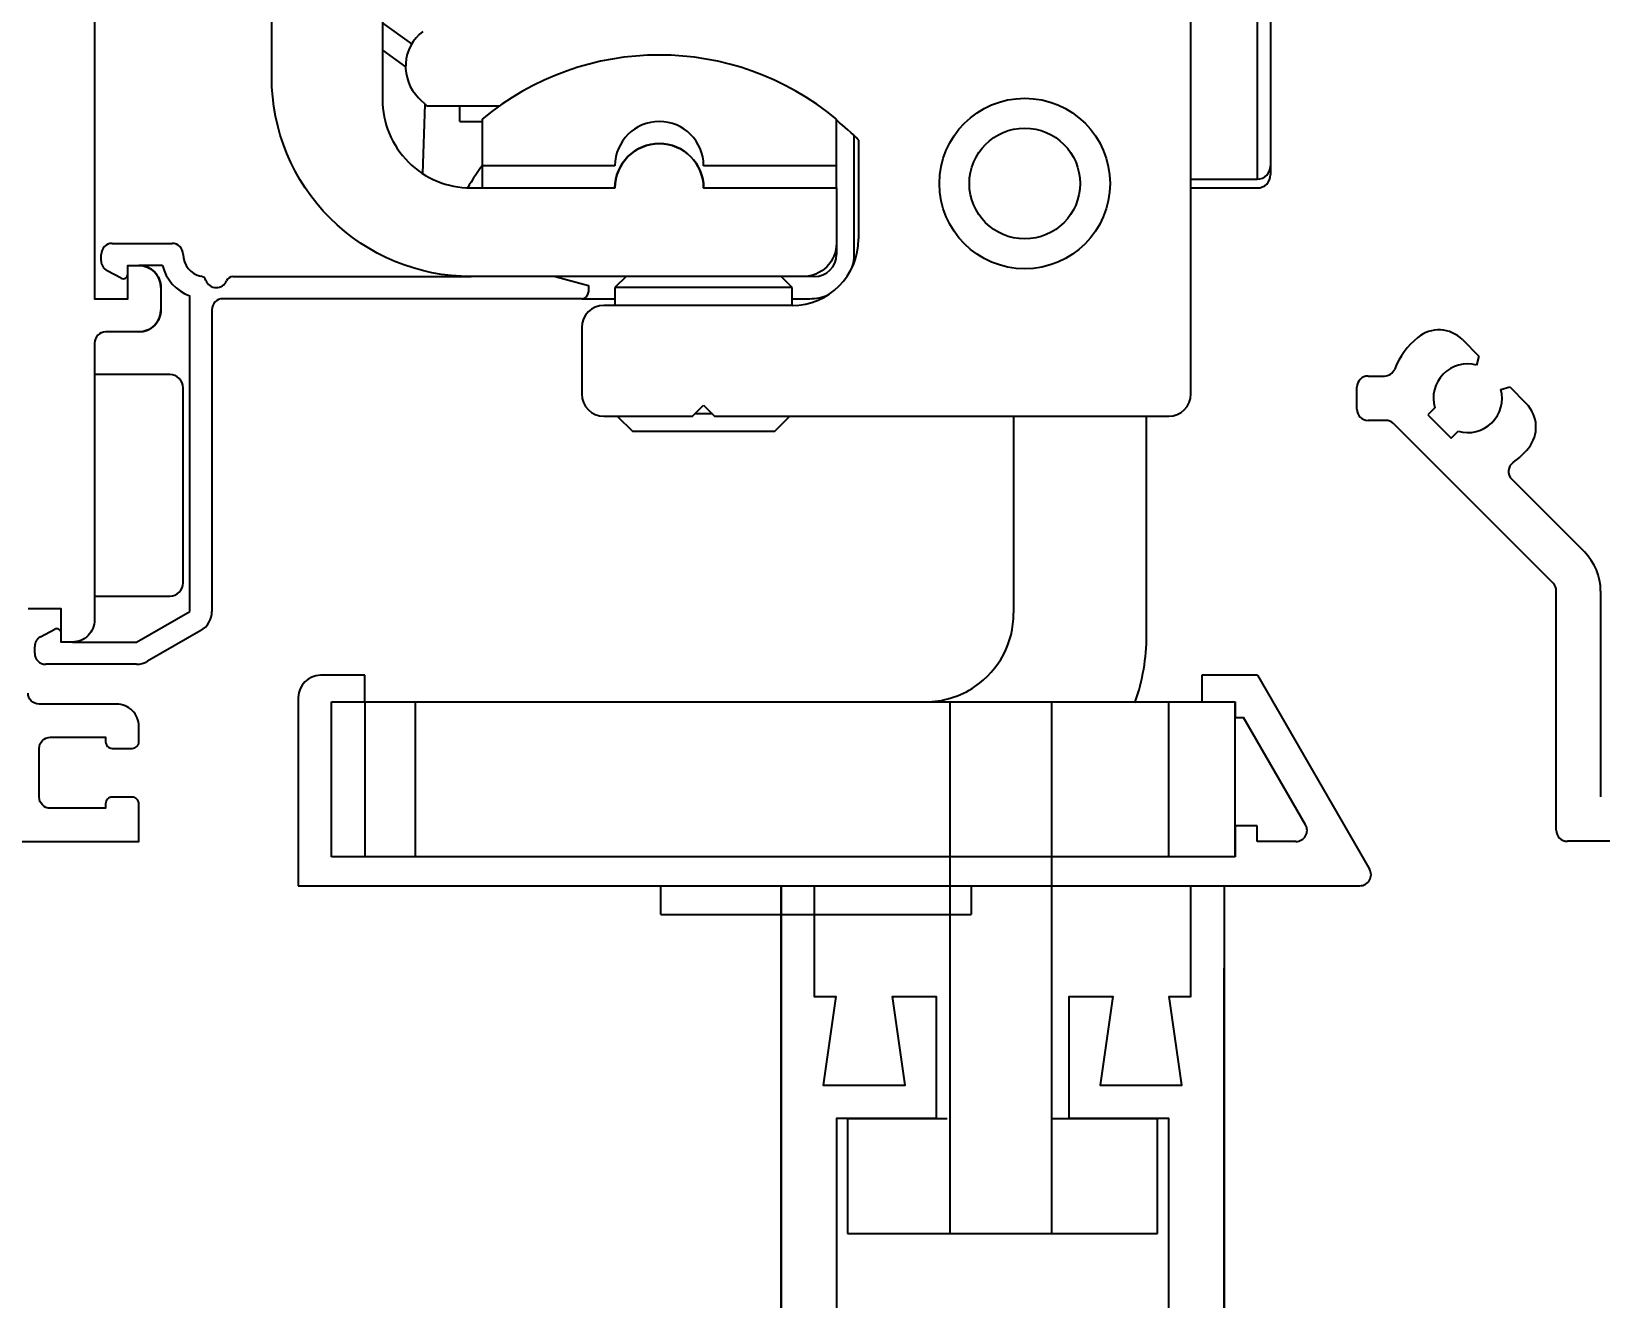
# Model space of a CAD drawing. Header units: centimetres. Extents: x 77182 to 116086, y 20619 to 33555.
# Drawn here: x 81729.68 to 81736.77, y 22335.85 to 22341.57 of the extents above; entities that cross this region are included whole.
import ezdxf

# ---------------------------------------------------------------- set-up
doc = ezdxf.new("R2010")
doc.units = ezdxf.units.CM
doc.header["$LTSCALE"] = 100
doc.layers.add('A-ANNO-DIMS', color=187, linetype='Continuous')
doc.layers.add('A-GLAZ-FRME', color=12, linetype='Continuous')
doc.styles.add('Fields_100', font='act_simplex.shx', dxfattribs={"width": 0.8, "height": 20})
doc.dimstyles.new('FIELDS_100', dxfattribs={"dimscale": 0, "dimtxt": 20, "dimasz": 5, "dimexe": 5, "dimexo": 5, "dimgap": 5, "dimtad": 0, "dimdec": 0, "dimzin": 0, "dimdsep": 46, "dimtxsty": 'Fields_100', "dimblk": 'DOT', "dimcen": 0.09, "dimclrt": 50, "dimadec": 0, "dimazin": 0, "dimtfac": 1, "dimtdec": 0, "dimtix": 1, "dimtofl": 0, "dimtmove": 1, "dimatfit": 3, "dimfxl": 5, "dimfxlon": 1, "dimtolj": 1, "dimtzin": 0, "dimarcsym": 0})

# ---------------------------------------------------------------- blocks, each defined once
blk = doc.blocks.new('_Dot')
at = {"color": 0, "linetype": 'ByBlock', "lineweight": -2}
blk.add_line((-0.5, 0), (-1, 0), dxfattribs=at)
at = {"color": 0, "linetype": 'ByBlock', "const_width": 0.5}
blk.add_lwpolyline([(-0.25, 0, 1), (0.25, 0, 1)], format="xyb", close=True, dxfattribs=at)
blk = doc.blocks.new('*D87')
at = {"layer": 'A-ANNO-DIMS', "color": 0, "lineweight": -2, "transparency": 16777216}
for p, q in [((81690.9633, 22763.3286), (81680.9633, 22763.3286)), ((81685.9633, 22758.3286), (81685.9633, 22338.698)), ((81685.9633, 21867.9246), (81685.9633, 22287.5552)), ((81690.9633, 21862.9246), (81680.9633, 21862.9246))]:
    blk.add_line(p, q, dxfattribs=at)
at = {"layer": 'DEFPOINTS', "color": 0, "transparency": 16777216}
for p in [(81829.9524, 22763.3286), (81685.9633, 21862.9246), (81829.9524, 21862.9246)]:
    blk.add_point(p, dxfattribs=at)
at = {"layer": 'A-ANNO-DIMS', "color": 0, "lineweight": -2, "transparency": 16777216, "xscale": 5, "yscale": 5, "zscale": 5}
for p, rotation in [((81685.9633, 22763.3286), 90), ((81685.9633, 21862.9246), 270)]:
    blk.add_blockref('_Dot', p, dxfattribs=dict(at, rotation=rotation))
at = {"layer": 'A-ANNO-DIMS', "color": 50, "transparency": 16777216, "insert": (81685.9633, 22313.1266), "char_height": 20, "attachment_point": 5, "rotation": 90, "style": 'Fields_100'}
blk.add_mtext('\\A1;900', dxfattribs=at)

msp = doc.modelspace()

# ---------------------------------------------------------------- linework, layer by layer
at = {"layer": 'A-GLAZ-FRME'}
for p, q in [((81735.2178, 22341.8989), (81735.2178, 22341.3989)), ((81734.9178, 22340.3289), (81734.9178, 22341.8289)), ((81735.2778, 22341.8389), (81735.2778, 22341.3989)), ((81731.4001, 22341.5088), (81731.2678, 22341.605)), ((81731.2678, 22341.4814), (81731.3724, 22341.4054)), ((81735.2178, 22341.3989), (81735.2178, 22340.8989)), ((81735.2778, 22341.3989), (81735.2778, 22340.9589)), ((81731.4309, 22341.2658), (81731.4678, 22341.2289)), ((81731.4598, 22341.2369), (81731.4489, 22340.9241)), ((81731.4678, 22341.2289), (81731.7952, 22341.2289)), ((81731.6178, 22341.1589), (81731.6178, 22341.2289)), ((81731.6178, 22341.1589), (81731.7178, 22341.1589)), ((81731.7178, 22341.1694), (81731.7178, 22340.9589)), ((81733.3178, 22340.9589), (81733.3178, 22341.1694)), ((81733.3978, 22340.5589), (81733.3978, 22341.0946)), ((81733.4178, 22341.075), (81733.4178, 22340.6289)), ((81732.3178, 22340.9589), (81731.7178, 22340.9589)), ((81731.7178, 22340.9589), (81731.7178, 22340.8589)), ((81733.3178, 22340.9589), (81732.7178, 22340.9589)), ((81733.3178, 22340.8589), (81733.3178, 22340.9589)), ((81735.2778, 22340.9589), (81735.2778, 22340.9189)), ((81731.7178, 22340.8589), (81732.3178, 22340.8589)), ((81732.7178, 22340.8589), (81732.7178, 22340.8589)), ((81732.7178, 22340.8589), (81733.3178, 22340.8589)), ((81734.9178, 22340.8989), (81735.2178, 22340.8989)), ((81734.9178, 22340.8589), (81735.2178, 22340.8589)), ((81730.0478, 22340.6089), (81730.3178, 22340.6089)), ((81733.3178, 22340.6089), (81733.3178, 22340.5589)), ((81729.9978, 22340.5295), (81729.9978, 22340.5589)), ((81730.1178, 22340.3589), (81730.1178, 22340.5089)), ((81730.1178, 22340.5089), (81730.1678, 22340.5089)), ((81730.2741, 22340.5089), (81730.1678, 22340.5089)), ((81730.0884, 22340.4512), (81730.0243, 22340.4853)), ((81730.5919, 22340.4589), (81731.6678, 22340.4589)), ((81730.7978, 22340.4589), (81730.7978, 22340.4589)), ((81732.0478, 22340.4589), (81732.1978, 22340.4187)), ((81732.3678, 22340.4589), (81732.3178, 22340.4089)), ((81733.1178, 22340.4089), (81733.0678, 22340.4589)), ((81733.2178, 22340.4589), (81733.1678, 22340.4589)), ((81730.2678, 22340.4089), (81730.2678, 22340.3089)), ((81730.3978, 22338.9475), (81730.3978, 22340.3716)), ((81732.1978, 22340.4187), (81732.1978, 22340.3889)), ((81732.3178, 22340.4089), (81732.3178, 22340.3289)), ((81733.1178, 22340.4089), (81732.3178, 22340.4089)), ((81733.1178, 22340.3289), (81733.1178, 22340.4089)), ((81729.9678, 22340.3589), (81730.1178, 22340.3589)), ((81730.4978, 22340.3089), (81730.4978, 22338.9475)), ((81732.1678, 22340.3589), (81730.5478, 22340.3589)), ((81732.1686, 22340.3589), (81732.3178, 22340.3589)), ((81733.1178, 22340.3289), (81732.2678, 22340.3289)), ((81733.1178, 22340.3589), (81733.1978, 22340.3589)), ((81734.9178, 22339.9289), (81734.9178, 22340.3289)), ((81732.1678, 22340.2289), (81732.1678, 22339.9289)), ((81730.1678, 22340.2089), (81730.0178, 22340.2089)), ((81736.1438, 22340.1741), (81736.2186, 22340.0992)), ((81736.2186, 22340.0992), (81736.2079, 22340.0593)), ((81729.9678, 22340.0164), (81729.9678, 22339.0164)), ((81730.3078, 22340.0164), (81729.9678, 22340.0164)), ((81735.7179, 22340.0096), (81735.7916, 22340.0096)), ((81730.3678, 22339.0764), (81730.3678, 22339.9564)), ((81735.6679, 22339.8596), (81735.6679, 22339.9596)), ((81736.3175, 22339.9497), (81736.3574, 22339.9604)), ((81736.3574, 22339.9604), (81736.4323, 22339.8856)), ((81732.6678, 22339.8289), (81732.7178, 22339.8789)), ((81732.7178, 22339.8789), (81732.7678, 22339.8289)), ((81736.0189, 22339.8667), (81735.9875, 22339.8354)), ((81732.2678, 22339.8289), (81732.6678, 22339.8289)), ((81732.3278, 22339.8289), (81732.3978, 22339.7589)), ((81732.7578, 22339.8389), (81732.6778, 22339.8389)), ((81732.7678, 22339.8289), (81734.8178, 22339.8289)), ((81733.0378, 22339.7589), (81733.1078, 22339.8289)), ((81734.1178, 22339.8289), (81734.1178, 22338.9389)), ((81734.7178, 22338.8389), (81734.7178, 22339.8289)), ((81735.7972, 22339.8096), (81735.7179, 22339.8096)), ((81735.9875, 22339.8354), (81736.0936, 22339.7293)), ((81733.0378, 22339.7589), (81732.3978, 22339.7589)), ((81736.5533, 22339.0743), (81735.8326, 22339.795)), ((81736.0936, 22339.7293), (81736.1249, 22339.7607)), ((81736.3666, 22339.5438), (81736.6947, 22339.2158)), ((81736.5679, 22337.9597), (81736.5679, 22339.039)), ((81736.7679, 22339.039), (81736.7679, 22338.1097)), ((81729.9678, 22339.0164), (81730.3078, 22339.0164)), ((81730.1578, 22338.8089), (81730.3978, 22338.9475)), ((81729.7243, 22338.8325), (81729.7884, 22338.8666)), ((81729.8678, 22338.8089), (81730.1578, 22338.8089)), ((81730.4478, 22338.8609), (81730.2078, 22338.7223)), ((81729.6978, 22338.7589), (81729.6978, 22338.7883)), ((81730.1578, 22338.7089), (81729.7478, 22338.7089)), ((81731.1878, 22338.6589), (81730.9878, 22338.6589)), ((81731.1878, 22338.5389), (81731.1878, 22338.6589)), ((81734.9678, 22338.6589), (81734.9678, 22338.5389)), ((81735.2193, 22338.6589), (81734.9678, 22338.6589)), ((81735.2193, 22338.6589), (81735.7245, 22337.7839)), ((81730.8878, 22338.5589), (81730.8878, 22337.7089)), ((81731.0378, 22338.5389), (81731.1878, 22338.5389)), ((81731.0378, 22337.8389), (81731.0378, 22338.5389)), ((81731.1878, 22338.5389), (81731.4178, 22338.5389)), ((81731.1878, 22338.5389), (81731.1878, 22337.8389)), ((81731.4178, 22337.8389), (81731.4178, 22338.5389)), ((81731.4178, 22338.5389), (81734.8178, 22338.5389)), ((81733.8303, 22338.5389), (81733.8303, 22336.1389)), ((81734.2903, 22336.1389), (81734.2903, 22338.5389)), ((81734.8178, 22337.8389), (81734.8178, 22338.5389)), ((81734.8178, 22338.5389), (81735.1178, 22338.5389)), ((81734.9678, 22338.5389), (81735.1178, 22338.5389)), ((81735.1178, 22338.5389), (81735.1178, 22338.4689)), ((81735.1178, 22337.8389), (81735.1178, 22338.5389)), ((81735.1178, 22338.4689), (81735.1557, 22338.4689)), ((81735.4358, 22337.9839), (81735.1557, 22338.4689)), ((81735.1178, 22337.9789), (81735.1178, 22337.8389)), ((81735.2178, 22337.9789), (81735.1178, 22337.9789)), ((81735.2178, 22337.9089), (81735.2178, 22337.9789)), ((81735.3925, 22337.9089), (81735.2178, 22337.9089)), ((81737.3179, 22337.9097), (81736.6179, 22337.9097)), ((81735.1178, 22337.8389), (81731.0378, 22337.8389)), ((81735.1178, 22337.8389), (81731.1878, 22337.8389)), ((81730.8878, 22337.7089), (81735.6812, 22337.7089)), ((81732.5252, 22337.5789), (81732.5252, 22337.7089)), ((81733.0678, 22337.7089), (81733.0678, 22333.2342)), ((81733.9252, 22337.7089), (81733.9252, 22337.5789)), ((81732.5252, 22337.5789), (81733.4752, 22337.5789)), ((81733.4752, 22337.5789), (81733.9252, 22337.5789)), ((81733.3678, 22336.6589), (81733.3678, 22336.1389)), ((81733.3678, 22336.6589), (81733.8178, 22336.6589)), ((81734.2903, 22336.6589), (81734.7678, 22336.6589)), ((81734.7678, 22336.1389), (81734.7678, 22336.6589)), ((81733.3678, 22336.1389), (81734.7678, 22336.1389))]:
    msp.add_line(p, q, dxfattribs=at)
at = {"layer": 'A-GLAZ-FRME', "elevation": 0}
for points in [[(81729.9678, 22341.6389), (81729.9678, 22340.3589), (81730.1178, 22340.3589), (81730.1178, 22340.5089), (81730.1678, 22340.5089, -0.414214), (81730.2678, 22340.4089), (81730.2678, 22340.3089, -0.414214), (81730.1678, 22340.2089), (81730.0178, 22340.2089, 0.414214), (81729.9678, 22340.1589), (81729.9678, 22338.9089, -0.414214), (81729.8678, 22338.8089), (81729.8178, 22338.8089), (81729.8178, 22338.9589), (81729.6678, 22338.9589)], [(81731.2678, 22341.6389), (81731.2678, 22341.2589, 0.414214), (81731.6678, 22340.8589), (81732.3178, 22340.8589, -1), (81732.7178, 22340.8589), (81733.3178, 22340.8589), (81733.3178, 22340.6089, -0.414214), (81733.1678, 22340.4589), (81731.6678, 22340.4589, -0.414214), (81730.7678, 22341.3589), (81730.7678, 22341.6389, 0.414214)]]:
    msp.add_lwpolyline(points, format="xyb", dxfattribs=at)
at = {"layer": 'A-GLAZ-FRME'}
for points in [[(81735.2778, 22340.9587, 0.041522), (81735.2778, 22340.9587, 0.157877), (81735.2778, 22340.9587, 0.002779), (81735.2778, 22340.9587, 0.011626), (81735.2778, 22340.9587, -0.002859), (81735.2778, 22340.9588, -0.008769), (81735.2778, 22340.9588, 0.03839), (81735.2778, 22340.9588, 0.000051), (81735.2778, 22340.9588, 0.00001), (81735.2778, 22340.9588, -0.071352), (81735.2778, 22340.9588, -0.077663), (81735.2778, 22340.9588, 0.004541), (81735.2778, 22340.9588, 0.015412), (81735.2778, 22340.9588, 0.002992), (81735.2778, 22340.9588, 0.002991), (81735.2778, 22340.9588, 0.003125), (81735.2778, 22340.9588, 0.017367), (81735.2778, 22340.9588, 0.002829), (81735.2778, 22340.9589, 0.00374), (81735.2778, 22340.9589, 0.000979), (81735.2778, 22340.9589, 0.01079), (81735.2778, 22340.9589, 0.007285), (81735.2778, 22340.9589)], [(81729.5178, 22337.9089), (81730.1678, 22337.9089), (81730.1678, 22338.0789, 0.414214), (81730.1378, 22338.1089), (81730.0478, 22338.1089, 0.414214), (81730.0178, 22338.0789), (81730.0178, 22338.0589), (81729.7678, 22338.0589, -0.414214), (81729.7178, 22338.1089), (81729.7178, 22338.3289, -0.414214), (81729.7678, 22338.3789), (81730.0178, 22338.3789), (81730.0178, 22338.3589, 0.414214), (81730.0478, 22338.3289), (81730.1378, 22338.3289, 0.414214), (81730.1678, 22338.3589), (81730.1678, 22338.4289, 0.414214), (81730.0678, 22338.5289), (81729.7178, 22338.5289, -0.414214), (81729.6678, 22338.5789)]]:
    msp.add_lwpolyline(points, format="xyb", dxfattribs=at)
for points in [[(81735.2178, 22340.8589), (81735.2178, 22340.8589), (81735.2178, 22340.8589), (81735.2178, 22340.8589), (81735.2178, 22340.8589), (81735.2178, 22340.8589), (81735.2178, 22340.8589), (81735.2178, 22340.8589), (81735.2178, 22340.8589), (81735.2178, 22340.8589)], [(81733.0678, 22330.4089), (81733.0678, 22337.7089), (81733.2178, 22337.7089), (81733.2178, 22337.2089), (81733.3149, 22337.2089), (81733.2578, 22336.8089), (81733.6278, 22336.8089), (81733.5706, 22337.2089), (81733.7678, 22337.2089), (81733.7678, 22336.6589), (81733.3178, 22336.6589), (81733.3178, 22335.6389)], [(81734.8178, 22335.6389), (81734.8178, 22336.6589), (81734.3678, 22336.6589), (81734.3678, 22337.2089), (81734.5649, 22337.2089), (81734.5078, 22336.8089), (81734.8778, 22336.8089), (81734.8206, 22337.2089), (81734.9178, 22337.2089), (81734.9178, 22337.7089), (81735.0678, 22337.7089), (81735.0678, 22330.4089)]]:
    msp.add_lwpolyline(points, dxfattribs=at)
at = {"layer": 'A-GLAZ-FRME', "elevation": 0}
msp.add_lwpolyline([(81733.0678, 22337.3361), (81733.0678, 22330.4083), (81733.3178, 22330.4083), (81733.3178, 22332.2883), (81734.8178, 22332.2883), (81734.8178, 22330.4083), (81735.0678, 22330.4083), (81735.0678, 22337.3361)], dxfattribs=at)
at = {"layer": 'A-GLAZ-FRME'}
for radius in [0.385, 0.25]:
    msp.add_circle((81734.1678, 22340.8789), radius, dxfattribs=at)
for centre, radius, start, end in [((81731.5724, 22341.4072), 0.2, 127.58633, 225), ((81732.5178, 22340.2089), 1.25, 50.20818, 129.79182), ((81732.5178, 22340.9589), 0.2, 0, 180), ((81732.5178, 22340.1789), 1.27, 44.87389, 50.87821), ((81732.5178, 22340.8589), 0.2, 0, 180), ((81732.5178, 22340.3589), 1, 143.12879, 148.21167), ((81735.2178, 22340.9589), 0.06, 270, 0), ((81732.5178, 22340.3589), 1, 148.21167, 149.97863), ((81735.2178, 22340.9189), 0.06, 270, 0), ((81730.0478, 22340.5589), 0.05, 90, 180), ((81730.3178, 22340.5589), 0.05, 0, 90), ((81733.1178, 22340.6289), 0.3, 270, 0), ((81730.0478, 22340.5295), 0.05, 180, 242), ((81730.1678, 22340.4089), 0.1, 0, 90), ((81730.4678, 22340.5589), 0.2, 194.47751, 249.51268), ((81730.4678, 22340.5589), 0.1, 180, 258.8651), ((81733.2178, 22340.5589), 0.1, 270, 0), ((81733.1978, 22340.5589), 0.2, 343.28834, 0), ((81730.0978, 22340.4689), 0.02, 242, 0), ((81730.4427, 22340.4313), 0.03, 20.14577, 78.8651), ((81730.5178, 22340.4589), 0.05, 200.14577, 337.97569), ((81730.5919, 22340.4289), 0.03, 90, 157.97569), ((81732.1678, 22340.3889), 0.03, 270, 0), ((81733.1978, 22340.5589), 0.2, 270, 294.33981), ((81730.1678, 22340.3089), 0.1, 270, 0), ((81730.5478, 22340.3089), 0.05, 90, 180), ((81732.2678, 22340.2289), 0.1, 90, 180), ((81730.0178, 22340.1589), 0.05, 90, 180), ((81736.1678, 22339.9096), 0.355, 129.40126, 158.26025), ((81736.0377, 22340.068), 0.15, 45, 129.40126), ((81730.3078, 22339.9564), 0.06, 359.99998, 90.00002), ((81735.7179, 22339.9596), 0.05, 89.99986, 180), ((81735.7916, 22340.0596), 0.05, 269.9999, 338.26024), ((81736.1678, 22339.9096), 0.155, 75, 196.06147), ((81736.1678, 22339.9096), 0.155, 253.93853, 15), ((81732.2678, 22339.9289), 0.1, 180, 270), ((81734.8178, 22339.9289), 0.1, 270, 0), ((81736.3262, 22339.7795), 0.15, 320.59874, 45), ((81735.7179, 22339.8596), 0.05, 180, 269.99992), ((81735.7972, 22339.7596), 0.05, 45, 89.99994), ((81736.1678, 22339.9096), 0.355, 305.319, 320.59874), ((81736.402, 22339.5792), 0.05, 125.319, 225), ((81736.5179, 22339.039), 0.25, 0, 45), ((81730.3078, 22339.0764), 0.06, 270.00006, 359.99994), ((81736.5179, 22339.039), 0.05, 0, 45), ((81730.3978, 22338.9475), 0.1, 300, 0), ((81733.7178, 22338.9389), 0.4, 304.22886, 0), ((81729.7478, 22338.7883), 0.05, 118, 180), ((81729.7978, 22338.8489), 0.02, 0, 118), ((81733.8178, 22338.8389), 0.9, 340.52878, 0), ((81729.7478, 22338.7589), 0.05, 180, 270), ((81730.1578, 22338.8089), 0.1, 270, 300), ((81730.9878, 22338.5589), 0.1, 90, 180), ((81733.7178, 22338.9389), 0.4, 270, 304.22886), ((81733.8178, 22338.8389), 0.9, 340.38519, 340.5282), ((81735.3925, 22337.9589), 0.05, 270, 30), ((81736.6179, 22337.9597), 0.05, 180, 269.99971), ((81735.6812, 22337.7589), 0.05, 270, 30)]:
    msp.add_arc(centre, radius, start, end, dxfattribs=at)

# ---------------------------------------------------------------- dimensions: what is measured, and where the dimension line sits
at = {"layer": 'A-ANNO-DIMS'}
dim = msp.add_linear_dim(base=(81685.9633, 21862.9246), p1=(81829.9524, 22763.3286), p2=(81829.9524, 21862.9246), angle=90, dimstyle='FIELDS_100', override={"dimscale": 1}, dxfattribs=at)
dim.commit()
dim.dimension.update_dxf_attribs({"geometry": '*D87', "text_midpoint": (81685.9633, 22313.1266)})

doc.saveas('drawing.dxf')
